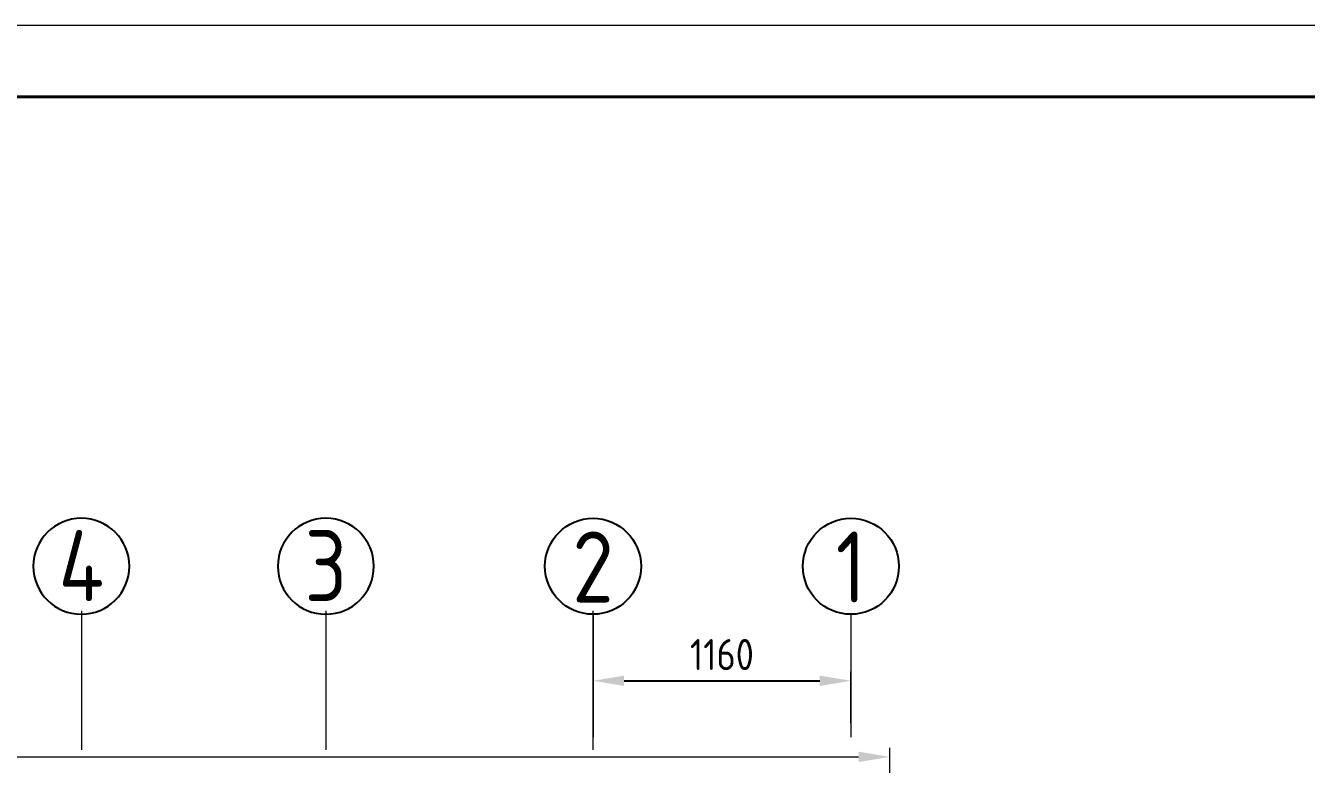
# Model space of a CAD drawing. Header units: millimetres. Extents: x 52110 to 400893, y -153728 to 31997.
# Drawn here: x 182795 to 188557, y -14250 to -10924 of the extents above; entities that cross this region are included whole.
import ezdxf
from ezdxf.enums import TextEntityAlignment as Align

# ---------------------------------------------------------------- set-up
doc = ezdxf.new("R2010")
doc.units = ezdxf.units.MM
doc.header["$LTSCALE"] = 500
doc.linetypes.add('CENTER', pattern=[2, 1.25, -0.25, 0.25, -0.25])
for name, color, linetype, lineweight in [('BIAOZHU', 3, 'Continuous', 25), ('SHI', 7, 'Continuous', 40), ('WEN', 3, 'Continuous', 20), ('XI', 2, 'Continuous', 20), ('ZHONG', 1, 'CENTER', 20)]:
    doc.layers.add(name, color=color, linetype=linetype, lineweight=lineweight)
doc.styles.add('GB', font='gbenor.shx', dxfattribs={"bigfont": 'gbcbig.shx'})
doc.dimstyles.new('ISO-25$0', dxfattribs={"dimscale": 40, "dimtxt": 3.5, "dimasz": 3.5, "dimexe": 1, "dimexo": 0.2, "dimgap": 1.2, "dimtad": 1, "dimtoh": 1, "dimdec": 1, "dimzin": 9, "dimdsep": 46, "dimtxsty": 'GB', "dimcen": 0, "dimclrd": 3, "dimclre": 3, "dimclrt": 256, "dimadec": 0, "dimazin": 2, "dimtfac": 1, "dimtdec": 1, "dimtix": 1, "dimtmove": 0, "dimatfit": 3, "dimldrblk": 'DOTSMALL', "dimfxl": 0, "dimlwd": -1, "dimlwe": 20, "dimarcsym": 0})

# ---------------------------------------------------------------- blocks, each defined once
blk = doc.blocks.new('*D1189')
at = {"layer": 'BIAOZHU', "color": 3, "linetype": 'ByBlock', "lineweight": 20}
for p, q in [((185347.4, -14064.8), (185347.4, -13833.7)), ((186507.4, -14064.8), (186507.4, -13833.7))]:
    blk.add_line(p, q, dxfattribs=at)
at = {"layer": 'BIAOZHU', "color": 3}
blk.add_line((185487.4, -13873.7), (186367.4, -13873.7), dxfattribs=at)
for points in [[(185487.4, -13850.3), (185487.4, -13897), (185347.4, -13873.7)], [(186367.4, -13850.3), (186367.4, -13897), (186507.4, -13873.7)]]:
    blk.add_solid(points, dxfattribs=at)
at = {"layer": 'Defpoints', "color": 0}
for p in [(186507.4, -13873.7), (185347.4, -14072.8), (186507.4, -14072.8)]:
    blk.add_point(p, dxfattribs=at)
at = {"layer": 'BIAOZHU', "insert": (185927.4, -13755.7), "char_height": 140, "attachment_point": 5, "style": 'GB'}
blk.add_mtext('1160', dxfattribs=at)
blk = doc.blocks.new('_DotSmall')
at = {"color": 0, "linetype": 'ByBlock', "const_width": 0.5}
blk.add_lwpolyline([(-0.0625, 0, 1), (0.0625, 0, 1)], format="xyb", close=True, dxfattribs=at)
blk = doc.blocks.new('序号')
at = {"layer": 'BIAOZHU'}
blk.add_circle((0, -5.4), 5.4, dxfattribs=at)
at = {"layer": 'BIAOZHU', "style": 'GB', "flags": 8}
blk.add_attdef('序号', text='', height=8, dxfattribs=at).set_placement((0, -5.48), align=Align.MIDDLE)
blk = doc.blocks.new('*D1207')
at = {"layer": 'Defpoints', "color": 0}
for p in [(186682.4, -14216.2), (186682.4, -14769.6), (165202.4, -16230.5)]:
    blk.add_point(p, dxfattribs=at)
at = {"layer": 'WEN', "color": 3, "linetype": 'ByBlock', "lineweight": 20}
for p, q in [((165202.4, -16222.5), (165202.4, -14176.2)), ((186682.4, -14761.6), (186682.4, -14176.2))]:
    blk.add_line(p, q, dxfattribs=at)
at = {"layer": 'WEN', "color": 3, "linetype": 'ByBlock'}
blk.add_line((165342.4, -14216.2), (186542.4, -14216.2), dxfattribs=at)
at = {"layer": 'WEN', "color": 3}
for points in [[(165342.4, -14192.8), (165342.4, -14239.5), (165202.4, -14216.2)], [(186542.4, -14192.8), (186542.4, -14239.5), (186682.4, -14216.2)]]:
    blk.add_solid(points, dxfattribs=at)
at = {"layer": 'WEN', "insert": (175942.4, -14093.5), "char_height": 140, "attachment_point": 5, "style": 'GB'}
blk.add_mtext('21480（砌体尺寸）', dxfattribs=at)

msp = doc.modelspace()

# ---------------------------------------------------------------- linework, layer by layer
at = {"layer": 'SHI'}
msp.add_lwpolyline([(160616.12385, -29612.18051), (191144.12385, -29612.18051), (191144.12385, -11244.18051), (160616.12385, -11244.18051)], close=True, dxfattribs=at)
at = {"layer": 'XI'}
msp.add_lwpolyline([(159816.12385, -29932.18051), (191464.12385, -29932.18051), (191464.12385, -10924.18051), (159816.12385, -10924.18051)], close=True, dxfattribs=at)
at = {"layer": 'ZHONG'}
for p, q in [((183047.40863, -14184.11005), (183047.40863, -13553.61555)), ((184147.40863, -14184.11005), (184147.40863, -13553.61555)), ((185347.40863, -14184.11005), (185347.40863, -13553.61555)), ((185347.40863, -13574.08783), (185347.40863, -14127.75489)), ((185347.40863, -14184.11005), (185347.40863, -13574.08783)), ((186507.40863, -13574.08783), (186507.40863, -14127.75489))]:
    msp.add_line(p, q, dxfattribs=at)

# ---------------------------------------------------------------- block references
at = {"layer": 'SHI'}
ref = msp.add_blockref('序号', (183045.5584, -13574.0799), dxfattribs=dict(at, xscale=-40, yscale=40, zscale=40, rotation=180))
ref.add_attrib('序号', '4', dxfattribs={"layer": 'BIAOZHU', "height": 320, "style": 'GB', "flags": 8}).set_placement((183045.5584, -13354.944), align=Align.MIDDLE)
ref = msp.add_blockref('序号', (184145.5584, -13574.0799), dxfattribs=dict(at, xscale=-40, yscale=40, zscale=40, rotation=180))
ref.add_attrib('序号', '3', dxfattribs={"layer": 'BIAOZHU', "height": 320, "style": 'GB', "flags": 8}).set_placement((184145.5584, -13354.944), align=Align.MIDDLE)
at = {"layer": 'SHI', "xscale": 40, "yscale": 40, "zscale": 40}
for p, values in [((185347.40863, -13142.35983), {'序号': '2'}), ((186507.40863, -13142.35983), {'序号': '1'})]:
    msp.add_blockref('序号', p, dxfattribs=at).add_auto_attribs(values)

# ---------------------------------------------------------------- dimensions: what is measured, and where the dimension line sits
at = {"layer": 'BIAOZHU'}
dim = msp.add_linear_dim(base=(186507.40863, -13873.67773), p1=(185347.40863, -14072.76575), p2=(186507.40863, -14072.76575), dimstyle='ISO-25$0', dxfattribs=at)
dim.commit()
dim.dimension.update_dxf_attribs({"geometry": '*D1189', "text_midpoint": (185927.40863, -13755.67773)})
at = {"layer": 'WEN'}
dim = msp.add_linear_dim(base=(186682.40863, -14216.1629), p1=(165202.40863, -16230.45131), p2=(186682.40863, -14769.64057), text='<>（砌体尺寸）', dimstyle='ISO-25$0', override={"dimatfit": 0, "dimfxl": 1.8}, dxfattribs=at)
dim.commit()
dim.dimension.update_dxf_attribs({"geometry": '*D1207', "text_midpoint": (175942.40863, -14093.53055)})

doc.saveas('drawing.dxf')
